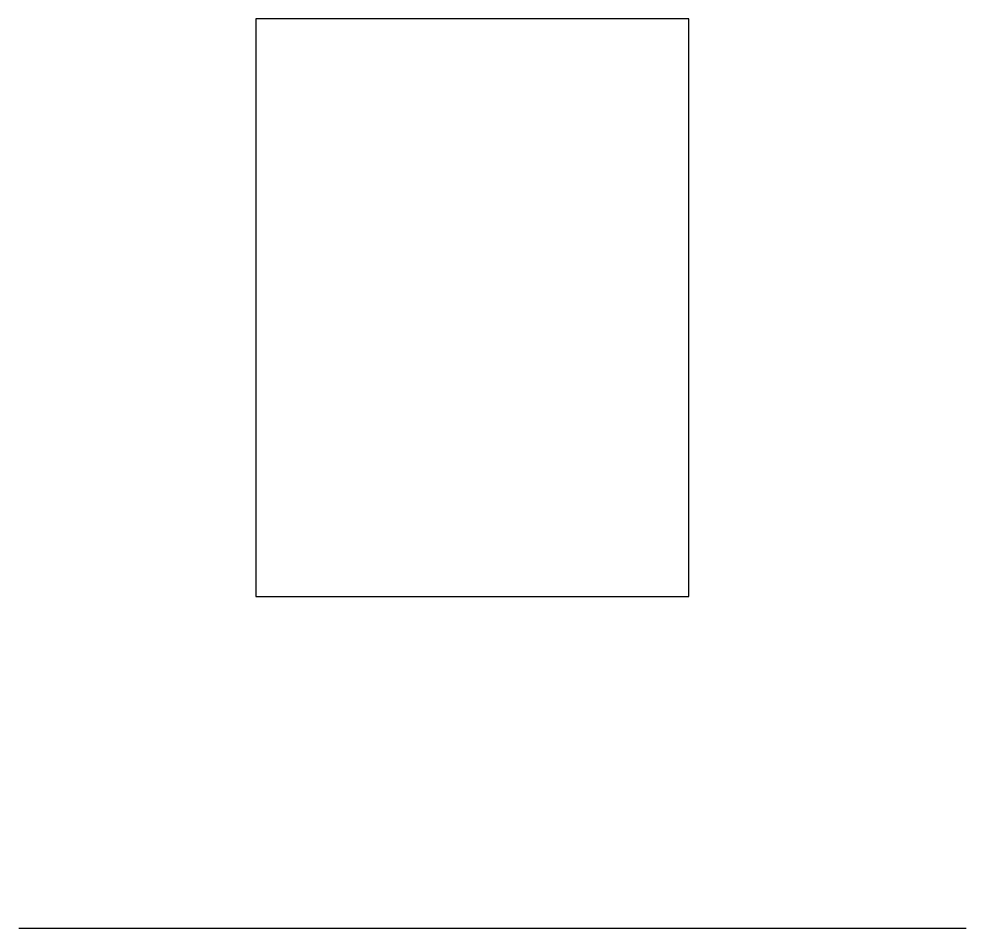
# Model space of a CAD drawing. Header units: millimetres. Extents: x 0 to 20000, y 0 to 19192.
import ezdxf

# ---------------------------------------------------------------- set-up
doc = ezdxf.new("R2010")
doc.units = ezdxf.units.MM

msp = doc.modelspace()

# ---------------------------------------------------------------- linework, layer by layer
at = {"layer": 'PLOT'}
msp.add_lwpolyline([(5000, 7000), (14144, 7000), (14144, 19192), (5000, 19192)], close=True, dxfattribs=at)
at = {"layer": 'ROADS'}
msp.add_lwpolyline([(0, 0), (20000, 0)], dxfattribs=at)

doc.saveas('drawing.dxf')
